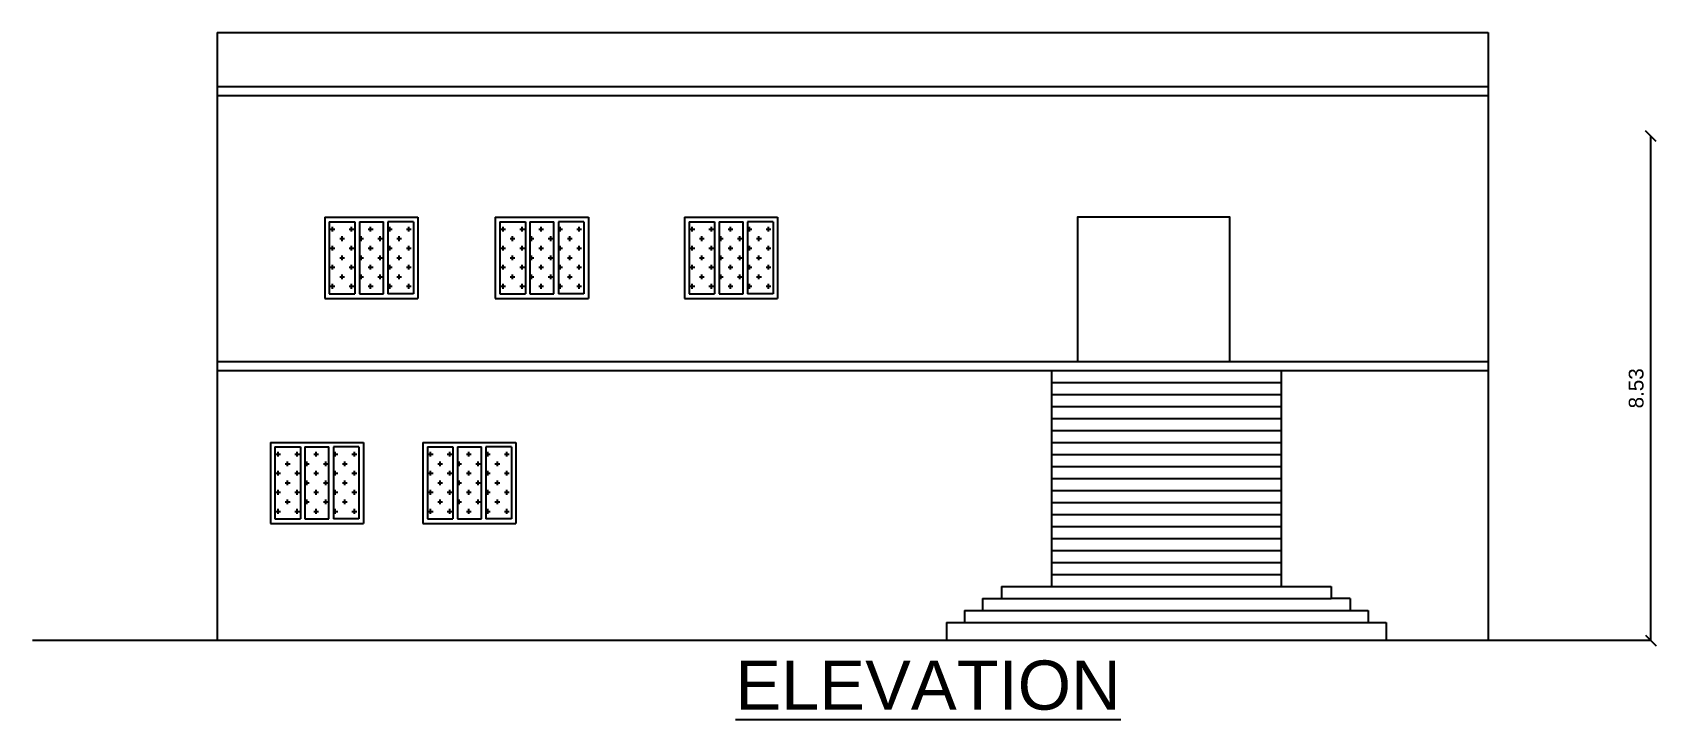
# Model space of a CAD drawing. Header units: metres. Extents: x 0 to 184, y 0 to 104.
# Drawn here: x 0.2 to 27.72, y 70.57 to 82.2 of the extents above; entities that cross this region are included whole.
import ezdxf

# ---------------------------------------------------------------- set-up
doc = ezdxf.new("R2010")
doc.units = ezdxf.units.M
doc.layers.add('BLK_1_HT_OF_BLDG', color=5, linetype='Continuous')
doc.styles.add('Arial', font='arial.ttf')
doc.styles.get("Standard").update_dxf_attribs({"font": 'arial.ttf', "height": 0.35})
doc.dimstyles.new('SAR', dxfattribs={"dimtxt": 0.25, "dimasz": 0.18, "dimexe": 0.18, "dimexo": 0.0625, "dimgap": 0.12, "dimtad": 1, "dimzin": 0, "dimdsep": 46, "dimtxsty": 'Standard', "dimblk": 'OBLIQUE', "dimcen": 0.09, "dimse1": 1, "dimse2": 1, "dimadec": 0, "dimazin": 0, "dimtfac": 1, "dimtofl": 0, "dimtmove": 0, "dimatfit": 3, "dimldrblk": 'OBLIQUE', "dimfxl": 0, "dimtolj": 1, "dimtzin": 0, "dimarcsym": 0})

# ---------------------------------------------------------------- blocks, each defined once
blk = doc.blocks.new('_Oblique')
at = {"color": 0, "linetype": 'ByBlock', "lineweight": -2}
blk.add_line((-0.5, -0.5), (0.5, 0.5), dxfattribs=at)
blk = doc.blocks.new('*D49')
at = {"layer": 'BLK_1_HT_OF_BLDG', "color": 0, "lineweight": -2}
blk.add_line((27.593, 71.912), (27.593, 80.447), dxfattribs=at)
at = {"layer": 'Defpoints', "color": 0}
for p in [(27.593, 80.447), (29.622, 80.447), (28.942, 71.912)]:
    blk.add_point(p, dxfattribs=at)
at = {"layer": 'BLK_1_HT_OF_BLDG', "color": 0, "lineweight": -2, "xscale": 0.18, "yscale": 0.18, "zscale": 0.18}
for p, rotation in [((27.593, 80.447), 90), ((27.593, 71.912), 270)]:
    blk.add_blockref('_Oblique', p, dxfattribs=dict(at, rotation=rotation))
at = {"layer": 'BLK_1_HT_OF_BLDG', "color": 0, "insert": (27.345, 76.18), "char_height": 0.25, "attachment_point": 5, "rotation": 90}
blk.add_mtext('\\A1;8.53', dxfattribs=at)

msp = doc.modelspace()

# ---------------------------------------------------------------- linework, layer by layer
at = {"color": 7, "lineweight": 25}
for p, q in [((3.32751, 82.20351), (3.32751, 71.91231)), ((3.32751, 82.20351), (24.84131, 82.20351)), ((3.32751, 82.20351), (3.32751, 71.91231)), ((24.84131, 82.20351), (24.84131, 71.91231)), ((3.32751, 81.28911), (24.84131, 81.28911)), ((24.84131, 81.36111), (24.84131, 71.91231)), ((3.32751, 81.13671), (24.84131, 81.13671)), ((5.14765, 79.07511), (5.14765, 77.70351)), ((5.14765, 79.07511), (6.72293, 79.07511)), ((5.22385, 78.99891), (5.22385, 77.77971)), ((5.22385, 78.99891), (5.65613, 78.99891)), ((5.65613, 78.99891), (5.65613, 77.77971)), ((5.73233, 78.99891), (6.13825, 78.99891)), ((5.73233, 78.99891), (5.73233, 77.77971)), ((6.13825, 77.77971), (6.13825, 78.99891)), ((6.64673, 78.99891), (6.21445, 78.99891)), ((6.21445, 78.99891), (6.21445, 77.77971)), ((6.64673, 78.99891), (6.64673, 77.77971)), ((6.72293, 79.07511), (6.72293, 77.70351)), ((8.03335, 79.07511), (8.03335, 77.70351)), ((8.03335, 79.07511), (9.60864, 79.07511)), ((8.10955, 78.99891), (8.10955, 77.77971)), ((8.10955, 78.99891), (8.54184, 78.99891)), ((8.54184, 78.99891), (8.54184, 77.77971)), ((8.61804, 78.99891), (9.02395, 78.99891)), ((8.61804, 78.99891), (8.61804, 77.77971)), ((9.02395, 77.77971), (9.02395, 78.99891)), ((9.53244, 78.99891), (9.10015, 78.99891)), ((9.10015, 78.99891), (9.10015, 77.77971)), ((9.53244, 78.99891), (9.53244, 77.77971)), ((9.60864, 79.07511), (9.60864, 77.70351)), ((11.23706, 79.07511), (11.23706, 77.70351)), ((11.23706, 79.07511), (12.81235, 79.07511)), ((11.31326, 78.99891), (11.31326, 77.77971)), ((11.31326, 78.99891), (11.74555, 78.99891)), ((11.74555, 78.99891), (11.74555, 77.77971)), ((11.82175, 78.99891), (12.22766, 78.99891)), ((11.82175, 78.99891), (11.82175, 77.77971)), ((12.22766, 77.77971), (12.22766, 78.99891)), ((12.73615, 78.99891), (12.30386, 78.99891)), ((12.30386, 78.99891), (12.30386, 77.77971)), ((12.73615, 78.99891), (12.73615, 77.77971)), ((12.81235, 79.07511), (12.81235, 77.70351)), ((5.14765, 77.70351), (6.72293, 77.70351)), ((5.22385, 77.77971), (5.65613, 77.77971)), ((5.73233, 77.77971), (6.13825, 77.77971)), ((6.64673, 77.77971), (6.21445, 77.77971)), ((8.03335, 77.70351), (9.60864, 77.70351)), ((8.10955, 77.77971), (8.54184, 77.77971)), ((8.61804, 77.77971), (9.02395, 77.77971)), ((9.53244, 77.77971), (9.10015, 77.77971)), ((11.23706, 77.70351), (12.81235, 77.70351)), ((11.31326, 77.77971), (11.74555, 77.77971)), ((11.82175, 77.77971), (12.22766, 77.77971)), ((12.73615, 77.77971), (12.30386, 77.77971)), ((3.32751, 76.63671), (24.84131, 76.63671)), ((3.32751, 76.48431), (24.84131, 76.48431)), ((17.44991, 76.48431), (17.44991, 72.82671)), ((17.44991, 76.28111), (21.33611, 76.28111)), ((21.33611, 76.48431), (21.33611, 72.82671)), ((17.44991, 76.07791), (21.33611, 76.07791)), ((17.44991, 75.87471), (21.33611, 75.87471)), ((17.44991, 75.67151), (21.33611, 75.67151)), ((17.44991, 75.46831), (21.33611, 75.46831)), ((4.22663, 75.26511), (4.22663, 73.89351)), ((4.22663, 75.26511), (5.80192, 75.26511)), ((4.30283, 75.18891), (4.30283, 73.96971)), ((4.30283, 75.18891), (4.73512, 75.18891)), ((4.73512, 75.18891), (4.73512, 73.96971)), ((4.81132, 75.18891), (5.21723, 75.18891)), ((4.81132, 75.18891), (4.81132, 73.96971)), ((5.21723, 73.96971), (5.21723, 75.18891)), ((5.72572, 75.18891), (5.29343, 75.18891)), ((5.29343, 75.18891), (5.29343, 73.96971)), ((5.72572, 75.18891), (5.72572, 73.96971)), ((5.80192, 75.26511), (5.80192, 73.89351)), ((6.80803, 75.26511), (6.80803, 73.89351)), ((6.80803, 75.26511), (8.38331, 75.26511)), ((6.88423, 75.18891), (6.88423, 73.96971)), ((6.88423, 75.18891), (7.31651, 75.18891)), ((7.31651, 75.18891), (7.31651, 73.96971)), ((7.39271, 75.18891), (7.79863, 75.18891)), ((7.39271, 75.18891), (7.39271, 73.96971)), ((7.79863, 73.96971), (7.79863, 75.18891)), ((8.30711, 75.18891), (7.87483, 75.18891)), ((7.87483, 75.18891), (7.87483, 73.96971)), ((8.30711, 75.18891), (8.30711, 73.96971)), ((8.38331, 75.26511), (8.38331, 73.89351)), ((17.44991, 75.26511), (21.33611, 75.26511)), ((17.44991, 75.06191), (21.33611, 75.06191)), ((17.44991, 74.85871), (21.33611, 74.85871)), ((17.44991, 74.65551), (21.33611, 74.65551)), ((17.44991, 74.45231), (21.33611, 74.45231)), ((17.44991, 74.24911), (21.33611, 74.24911)), ((17.44991, 74.04591), (21.33611, 74.04591)), ((4.22663, 73.89351), (5.80192, 73.89351)), ((4.30283, 73.96971), (4.73512, 73.96971)), ((4.81132, 73.96971), (5.21723, 73.96971)), ((5.72572, 73.96971), (5.29343, 73.96971)), ((6.80803, 73.89351), (8.38331, 73.89351)), ((6.88423, 73.96971), (7.31651, 73.96971)), ((7.39271, 73.96971), (7.79863, 73.96971)), ((8.30711, 73.96971), (7.87483, 73.96971)), ((17.44991, 73.84271), (21.33611, 73.84271)), ((17.44991, 73.63951), (21.33611, 73.63951)), ((17.44991, 73.43631), (21.33611, 73.43631)), ((17.44991, 73.23311), (21.33611, 73.23311)), ((17.44991, 73.02991), (21.33611, 73.02991)), ((16.60208, 72.82671), (22.18394, 72.82671)), ((16.60208, 72.82671), (16.60208, 72.62351)), ((22.18394, 72.82671), (22.18394, 72.62351)), ((15.97732, 72.42031), (22.8087, 72.42031)), ((15.97732, 72.42031), (15.97739, 72.21711)), ((16.28205, 72.62351), (16.60208, 72.62351)), ((16.28205, 72.62351), (16.28212, 72.42031)), ((16.60208, 72.62351), (22.18394, 72.62351)), ((22.50397, 72.62351), (22.18394, 72.62351)), ((22.50397, 72.62351), (22.5039, 72.42031)), ((22.8087, 72.42031), (22.80863, 72.21711)), ((15.67259, 72.21711), (23.11343, 72.21711)), ((15.67259, 72.21711), (15.67269, 71.91231)), ((23.11343, 72.21711), (23.11333, 71.91231)), ((27.5927, 71.91231), (0.2, 71.91231))]:
    msp.add_line(p, q, dxfattribs=at)
at = {"color": 7, "linetype": 'Continuous', "lineweight": 25}
for p, q in [((5.43951, 78.99592), (5.43951, 78.99891)), ((5.76209, 78.99592), (5.76209, 78.99891)), ((6.08467, 78.99592), (6.08467, 78.99891)), ((6.40725, 78.99592), (6.40725, 78.99891)), ((8.32521, 78.99592), (8.32521, 78.99891)), ((8.64779, 78.99592), (8.64779, 78.99891)), ((8.97037, 78.99592), (8.97037, 78.99891)), ((9.29295, 78.99592), (9.29295, 78.99891)), ((11.52892, 78.99592), (11.52892, 78.99891)), ((11.8515, 78.99592), (11.8515, 78.99891)), ((12.17408, 78.99592), (12.17408, 78.99891)), ((12.49666, 78.99592), (12.49666, 78.99891)), ((5.2379, 78.87496), (5.31854, 78.87496)), ((5.27822, 78.83463), (5.27822, 78.91528)), ((5.39919, 78.71367), (5.47983, 78.71367)), ((5.43951, 78.67334), (5.43951, 78.75399)), ((5.56048, 78.87496), (5.64112, 78.87496)), ((5.6008, 78.83463), (5.6008, 78.91528)), ((5.73233, 78.71367), (5.80241, 78.71367)), ((5.76209, 78.67334), (5.76209, 78.75399)), ((5.88306, 78.87496), (5.9637, 78.87496)), ((5.92338, 78.83463), (5.92338, 78.91528)), ((6.04435, 78.71367), (6.12499, 78.71367)), ((6.08467, 78.67334), (6.08467, 78.75399)), ((6.21445, 78.87496), (6.28628, 78.87496)), ((6.24596, 78.83463), (6.24596, 78.91528)), ((6.36693, 78.71367), (6.44757, 78.71367)), ((6.40725, 78.67334), (6.40725, 78.75399)), ((6.52822, 78.87496), (6.60886, 78.87496)), ((6.56854, 78.83463), (6.56854, 78.91528)), ((8.1236, 78.87496), (8.20424, 78.87496)), ((8.16392, 78.83463), (8.16392, 78.91528)), ((8.28489, 78.71367), (8.36553, 78.71367)), ((8.32521, 78.67334), (8.32521, 78.75399)), ((8.44618, 78.87496), (8.52682, 78.87496)), ((8.4865, 78.83463), (8.4865, 78.91528)), ((8.61804, 78.71367), (8.68811, 78.71367)), ((8.64779, 78.67334), (8.64779, 78.75399)), ((8.76876, 78.87496), (8.8494, 78.87496)), ((8.80908, 78.83463), (8.80908, 78.91528)), ((8.93005, 78.71367), (9.01069, 78.71367)), ((8.97037, 78.67334), (8.97037, 78.75399)), ((9.10015, 78.87496), (9.17198, 78.87496)), ((9.13166, 78.83463), (9.13166, 78.91528)), ((9.25263, 78.71367), (9.33327, 78.71367)), ((9.29295, 78.67334), (9.29295, 78.75399)), ((9.41392, 78.87496), (9.49456, 78.87496)), ((9.45424, 78.83463), (9.45424, 78.91528)), ((11.32731, 78.87496), (11.40795, 78.87496)), ((11.36763, 78.83463), (11.36763, 78.91528)), ((11.4886, 78.71367), (11.56924, 78.71367)), ((11.52892, 78.67334), (11.52892, 78.75399)), ((11.64989, 78.87496), (11.73053, 78.87496)), ((11.69021, 78.83463), (11.69021, 78.91528)), ((11.82175, 78.71367), (11.89182, 78.71367)), ((11.8515, 78.67334), (11.8515, 78.75399)), ((11.97247, 78.87496), (12.05311, 78.87496)), ((12.01279, 78.83463), (12.01279, 78.91528)), ((12.13376, 78.71367), (12.2144, 78.71367)), ((12.17408, 78.67334), (12.17408, 78.75399)), ((12.30386, 78.87496), (12.37569, 78.87496)), ((12.33537, 78.83463), (12.33537, 78.91528)), ((12.45634, 78.71367), (12.53698, 78.71367)), ((12.49666, 78.67334), (12.49666, 78.75399)), ((12.61763, 78.87496), (12.69827, 78.87496)), ((12.65795, 78.83463), (12.65795, 78.91528)), ((5.2379, 78.55238), (5.31854, 78.55238)), ((5.27822, 78.51205), (5.27822, 78.5927)), ((5.56048, 78.55238), (5.64112, 78.55238)), ((5.6008, 78.51205), (5.6008, 78.5927)), ((5.88306, 78.55238), (5.9637, 78.55238)), ((5.92338, 78.51205), (5.92338, 78.5927)), ((6.21445, 78.55238), (6.28628, 78.55238)), ((6.24596, 78.51205), (6.24596, 78.5927)), ((6.52822, 78.55238), (6.60886, 78.55238)), ((6.56854, 78.51205), (6.56854, 78.5927)), ((8.1236, 78.55238), (8.20424, 78.55238)), ((8.16392, 78.51205), (8.16392, 78.5927)), ((8.44618, 78.55238), (8.52682, 78.55238)), ((8.4865, 78.51205), (8.4865, 78.5927)), ((8.76876, 78.55238), (8.8494, 78.55238)), ((8.80908, 78.51205), (8.80908, 78.5927)), ((9.10015, 78.55238), (9.17198, 78.55238)), ((9.13166, 78.51205), (9.13166, 78.5927)), ((9.41392, 78.55238), (9.49456, 78.55238)), ((9.45424, 78.51205), (9.45424, 78.5927)), ((11.32731, 78.55238), (11.40795, 78.55238)), ((11.36763, 78.51205), (11.36763, 78.5927)), ((11.64989, 78.55238), (11.73053, 78.55238)), ((11.69021, 78.51205), (11.69021, 78.5927)), ((11.97247, 78.55238), (12.05311, 78.55238)), ((12.01279, 78.51205), (12.01279, 78.5927)), ((12.30386, 78.55238), (12.37569, 78.55238)), ((12.33537, 78.51205), (12.33537, 78.5927)), ((12.61763, 78.55238), (12.69827, 78.55238)), ((12.65795, 78.51205), (12.65795, 78.5927)), ((5.2379, 78.2298), (5.31854, 78.2298)), ((5.27822, 78.18947), (5.27822, 78.27012)), ((5.39919, 78.39109), (5.47983, 78.39109)), ((5.43951, 78.35076), (5.43951, 78.43141)), ((5.56048, 78.2298), (5.64112, 78.2298)), ((5.6008, 78.18947), (5.6008, 78.27012)), ((5.73233, 78.39109), (5.80241, 78.39109)), ((5.76209, 78.35076), (5.76209, 78.43141)), ((5.88306, 78.2298), (5.9637, 78.2298)), ((5.92338, 78.18947), (5.92338, 78.27012)), ((6.04435, 78.39109), (6.12499, 78.39109)), ((6.08467, 78.35076), (6.08467, 78.43141)), ((6.21445, 78.2298), (6.28628, 78.2298)), ((6.24596, 78.18947), (6.24596, 78.27012)), ((6.36693, 78.39109), (6.44757, 78.39109)), ((6.40725, 78.35076), (6.40725, 78.43141)), ((6.52822, 78.2298), (6.60886, 78.2298)), ((6.56854, 78.18947), (6.56854, 78.27012)), ((8.1236, 78.2298), (8.20424, 78.2298)), ((8.16392, 78.18947), (8.16392, 78.27012)), ((8.28489, 78.39109), (8.36553, 78.39109)), ((8.32521, 78.35076), (8.32521, 78.43141)), ((8.44618, 78.2298), (8.52682, 78.2298)), ((8.4865, 78.18947), (8.4865, 78.27012)), ((8.61804, 78.39109), (8.68811, 78.39109)), ((8.64779, 78.35076), (8.64779, 78.43141)), ((8.76876, 78.2298), (8.8494, 78.2298)), ((8.80908, 78.18947), (8.80908, 78.27012)), ((8.93005, 78.39109), (9.01069, 78.39109)), ((8.97037, 78.35076), (8.97037, 78.43141)), ((9.10015, 78.2298), (9.17198, 78.2298)), ((9.13166, 78.18947), (9.13166, 78.27012)), ((9.25263, 78.39109), (9.33327, 78.39109)), ((9.29295, 78.35076), (9.29295, 78.43141)), ((9.41392, 78.2298), (9.49456, 78.2298)), ((9.45424, 78.18947), (9.45424, 78.27012)), ((11.32731, 78.2298), (11.40795, 78.2298)), ((11.36763, 78.18947), (11.36763, 78.27012)), ((11.4886, 78.39109), (11.56924, 78.39109)), ((11.52892, 78.35076), (11.52892, 78.43141)), ((11.64989, 78.2298), (11.73053, 78.2298)), ((11.69021, 78.18947), (11.69021, 78.27012)), ((11.82175, 78.39109), (11.89182, 78.39109)), ((11.8515, 78.35076), (11.8515, 78.43141)), ((11.97247, 78.2298), (12.05311, 78.2298)), ((12.01279, 78.18947), (12.01279, 78.27012)), ((12.13376, 78.39109), (12.2144, 78.39109)), ((12.17408, 78.35076), (12.17408, 78.43141)), ((12.30386, 78.2298), (12.37569, 78.2298)), ((12.33537, 78.18947), (12.33537, 78.27012)), ((12.45634, 78.39109), (12.53698, 78.39109)), ((12.49666, 78.35076), (12.49666, 78.43141)), ((12.61763, 78.2298), (12.69827, 78.2298)), ((12.65795, 78.18947), (12.65795, 78.27012)), ((5.2379, 77.90722), (5.31854, 77.90722)), ((5.27822, 77.86689), (5.27822, 77.94754)), ((5.39919, 78.06851), (5.47983, 78.06851)), ((5.43951, 78.02818), (5.43951, 78.10883)), ((5.56048, 77.90722), (5.64112, 77.90722)), ((5.6008, 77.86689), (5.6008, 77.94754)), ((5.73233, 78.06851), (5.80241, 78.06851)), ((5.76209, 78.02818), (5.76209, 78.10883)), ((5.88306, 77.90722), (5.9637, 77.90722)), ((5.92338, 77.86689), (5.92338, 77.94754)), ((6.04435, 78.06851), (6.12499, 78.06851)), ((6.08467, 78.02818), (6.08467, 78.10883)), ((6.21445, 77.90722), (6.28628, 77.90722)), ((6.24596, 77.86689), (6.24596, 77.94754)), ((6.36693, 78.06851), (6.44757, 78.06851)), ((6.40725, 78.02818), (6.40725, 78.10883)), ((6.52822, 77.90722), (6.60886, 77.90722)), ((6.56854, 77.86689), (6.56854, 77.94754)), ((8.1236, 77.90722), (8.20424, 77.90722)), ((8.16392, 77.86689), (8.16392, 77.94754)), ((8.28489, 78.06851), (8.36553, 78.06851)), ((8.32521, 78.02818), (8.32521, 78.10883)), ((8.44618, 77.90722), (8.52682, 77.90722)), ((8.4865, 77.86689), (8.4865, 77.94754)), ((8.61804, 78.06851), (8.68811, 78.06851)), ((8.64779, 78.02818), (8.64779, 78.10883)), ((8.76876, 77.90722), (8.8494, 77.90722)), ((8.80908, 77.86689), (8.80908, 77.94754)), ((8.93005, 78.06851), (9.01069, 78.06851)), ((8.97037, 78.02818), (8.97037, 78.10883)), ((9.10015, 77.90722), (9.17198, 77.90722)), ((9.13166, 77.86689), (9.13166, 77.94754)), ((9.25263, 78.06851), (9.33327, 78.06851)), ((9.29295, 78.02818), (9.29295, 78.10883)), ((9.41392, 77.90722), (9.49456, 77.90722)), ((9.45424, 77.86689), (9.45424, 77.94754)), ((11.32731, 77.90722), (11.40795, 77.90722)), ((11.36763, 77.86689), (11.36763, 77.94754)), ((11.4886, 78.06851), (11.56924, 78.06851)), ((11.52892, 78.02818), (11.52892, 78.10883)), ((11.64989, 77.90722), (11.73053, 77.90722)), ((11.69021, 77.86689), (11.69021, 77.94754)), ((11.82175, 78.06851), (11.89182, 78.06851)), ((11.8515, 78.02818), (11.8515, 78.10883)), ((11.97247, 77.90722), (12.05311, 77.90722)), ((12.01279, 77.86689), (12.01279, 77.94754)), ((12.13376, 78.06851), (12.2144, 78.06851)), ((12.17408, 78.02818), (12.17408, 78.10883)), ((12.30386, 77.90722), (12.37569, 77.90722)), ((12.33537, 77.86689), (12.33537, 77.94754)), ((12.45634, 78.06851), (12.53698, 78.06851)), ((12.49666, 78.02818), (12.49666, 78.10883)), ((12.61763, 77.90722), (12.69827, 77.90722)), ((12.65795, 77.86689), (12.65795, 77.94754)), ((5.43951, 77.77971), (5.43951, 77.78625)), ((5.76209, 77.77971), (5.76209, 77.78625)), ((6.08467, 77.77971), (6.08467, 77.78625)), ((6.40725, 77.77971), (6.40725, 77.78625)), ((8.32521, 77.77971), (8.32521, 77.78625)), ((8.64779, 77.77971), (8.64779, 77.78625)), ((8.97037, 77.77971), (8.97037, 77.78625)), ((9.29295, 77.77971), (9.29295, 77.78625)), ((11.52892, 77.77971), (11.52892, 77.78625)), ((11.8515, 77.77971), (11.8515, 77.78625)), ((12.17408, 77.77971), (12.17408, 77.78625)), ((12.49666, 77.77971), (12.49666, 77.78625)), ((4.51849, 75.18592), (4.51849, 75.18891)), ((4.84107, 75.18592), (4.84107, 75.18891)), ((5.16365, 75.18592), (5.16365, 75.18891)), ((5.48623, 75.18592), (5.48623, 75.18891)), ((7.09988, 75.18592), (7.09988, 75.18891)), ((7.42246, 75.18592), (7.42246, 75.18891)), ((7.74504, 75.18592), (7.74504, 75.18891)), ((8.06762, 75.18592), (8.06762, 75.18891)), ((4.31688, 75.06496), (4.39752, 75.06496)), ((4.3572, 75.02463), (4.3572, 75.10528)), ((4.47817, 74.90367), (4.55881, 74.90367)), ((4.51849, 74.86334), (4.51849, 74.94399)), ((4.63946, 75.06496), (4.7201, 75.06496)), ((4.67978, 75.02463), (4.67978, 75.10528)), ((4.81132, 74.90367), (4.88139, 74.90367)), ((4.84107, 74.86334), (4.84107, 74.94399)), ((4.96204, 75.06496), (5.04268, 75.06496)), ((5.00236, 75.02463), (5.00236, 75.10528)), ((5.12333, 74.90367), (5.20397, 74.90367)), ((5.16365, 74.86334), (5.16365, 74.94399)), ((5.29343, 75.06496), (5.36526, 75.06496)), ((5.32494, 75.02463), (5.32494, 75.10528)), ((5.44591, 74.90367), (5.52655, 74.90367)), ((5.48623, 74.86334), (5.48623, 74.94399)), ((5.6072, 75.06496), (5.68784, 75.06496)), ((5.64752, 75.02463), (5.64752, 75.10528)), ((6.89827, 75.06496), (6.97892, 75.06496)), ((6.93859, 75.02463), (6.93859, 75.10528)), ((7.05956, 74.90367), (7.14021, 74.90367)), ((7.09988, 74.86334), (7.09988, 74.94399)), ((7.22085, 75.06496), (7.3015, 75.06496)), ((7.26117, 75.02463), (7.26117, 75.10528)), ((7.39271, 74.90367), (7.46279, 74.90367)), ((7.42246, 74.86334), (7.42246, 74.94399)), ((7.54343, 75.06496), (7.62408, 75.06496)), ((7.58375, 75.02463), (7.58375, 75.10528)), ((7.70472, 74.90367), (7.78537, 74.90367)), ((7.74504, 74.86334), (7.74504, 74.94399)), ((7.87483, 75.06496), (7.94666, 75.06496)), ((7.90633, 75.02463), (7.90633, 75.10528)), ((8.0273, 74.90367), (8.10795, 74.90367)), ((8.06762, 74.86334), (8.06762, 74.94399)), ((8.18859, 75.06496), (8.26924, 75.06496)), ((8.22891, 75.02463), (8.22891, 75.10528)), ((4.31688, 74.74238), (4.39752, 74.74238)), ((4.3572, 74.70205), (4.3572, 74.7827)), ((4.51849, 74.54076), (4.51849, 74.62141)), ((4.63946, 74.74238), (4.7201, 74.74238)), ((4.67978, 74.70205), (4.67978, 74.7827)), ((4.84107, 74.54076), (4.84107, 74.62141)), ((4.96204, 74.74238), (5.04268, 74.74238)), ((5.00236, 74.70205), (5.00236, 74.7827)), ((5.16365, 74.54076), (5.16365, 74.62141)), ((5.29343, 74.74238), (5.36526, 74.74238)), ((5.32494, 74.70205), (5.32494, 74.7827)), ((5.48623, 74.54076), (5.48623, 74.62141)), ((5.6072, 74.74238), (5.68784, 74.74238)), ((5.64752, 74.70205), (5.64752, 74.7827)), ((6.89827, 74.74238), (6.97892, 74.74238)), ((6.93859, 74.70205), (6.93859, 74.7827)), ((7.09988, 74.54076), (7.09988, 74.62141)), ((7.22085, 74.74238), (7.3015, 74.74238)), ((7.26117, 74.70205), (7.26117, 74.7827)), ((7.42246, 74.54076), (7.42246, 74.62141)), ((7.54343, 74.74238), (7.62408, 74.74238)), ((7.58375, 74.70205), (7.58375, 74.7827)), ((7.74504, 74.54076), (7.74504, 74.62141)), ((7.87483, 74.74238), (7.94666, 74.74238)), ((7.90633, 74.70205), (7.90633, 74.7827)), ((8.06762, 74.54076), (8.06762, 74.62141)), ((8.18859, 74.74238), (8.26924, 74.74238)), ((8.22891, 74.70205), (8.22891, 74.7827)), ((4.31688, 74.4198), (4.39752, 74.4198)), ((4.3572, 74.37947), (4.3572, 74.46012)), ((4.47817, 74.58109), (4.55881, 74.58109)), ((4.63946, 74.4198), (4.7201, 74.4198)), ((4.67978, 74.37947), (4.67978, 74.46012)), ((4.81132, 74.58109), (4.88139, 74.58109)), ((4.96204, 74.4198), (5.04268, 74.4198)), ((5.00236, 74.37947), (5.00236, 74.46012)), ((5.12333, 74.58109), (5.20397, 74.58109)), ((5.29343, 74.4198), (5.36526, 74.4198)), ((5.32494, 74.37947), (5.32494, 74.46012)), ((5.44591, 74.58109), (5.52655, 74.58109)), ((5.6072, 74.4198), (5.68784, 74.4198)), ((5.64752, 74.37947), (5.64752, 74.46012)), ((6.89827, 74.4198), (6.97892, 74.4198)), ((6.93859, 74.37947), (6.93859, 74.46012)), ((7.05956, 74.58109), (7.14021, 74.58109)), ((7.22085, 74.4198), (7.3015, 74.4198)), ((7.26117, 74.37947), (7.26117, 74.46012)), ((7.39271, 74.58109), (7.46279, 74.58109)), ((7.54343, 74.4198), (7.62408, 74.4198)), ((7.58375, 74.37947), (7.58375, 74.46012)), ((7.70472, 74.58109), (7.78537, 74.58109)), ((7.87483, 74.4198), (7.94666, 74.4198)), ((7.90633, 74.37947), (7.90633, 74.46012)), ((8.0273, 74.58109), (8.10795, 74.58109)), ((8.18859, 74.4198), (8.26924, 74.4198)), ((8.22891, 74.37947), (8.22891, 74.46012)), ((4.31688, 74.09722), (4.39752, 74.09722)), ((4.3572, 74.05689), (4.3572, 74.13754)), ((4.47817, 74.25851), (4.55881, 74.25851)), ((4.51849, 74.21818), (4.51849, 74.29883)), ((4.63946, 74.09722), (4.7201, 74.09722)), ((4.67978, 74.05689), (4.67978, 74.13754)), ((4.81132, 74.25851), (4.88139, 74.25851)), ((4.84107, 74.21818), (4.84107, 74.29883)), ((4.96204, 74.09722), (5.04268, 74.09722)), ((5.00236, 74.05689), (5.00236, 74.13754)), ((5.12333, 74.25851), (5.20397, 74.25851)), ((5.16365, 74.21818), (5.16365, 74.29883)), ((5.29343, 74.09722), (5.36526, 74.09722)), ((5.32494, 74.05689), (5.32494, 74.13754)), ((5.44591, 74.25851), (5.52655, 74.25851)), ((5.48623, 74.21818), (5.48623, 74.29883)), ((5.6072, 74.09722), (5.68784, 74.09722)), ((5.64752, 74.05689), (5.64752, 74.13754)), ((6.89827, 74.09722), (6.97892, 74.09722)), ((6.93859, 74.05689), (6.93859, 74.13754)), ((7.05956, 74.25851), (7.14021, 74.25851)), ((7.09988, 74.21818), (7.09988, 74.29883)), ((7.22085, 74.09722), (7.3015, 74.09722)), ((7.26117, 74.05689), (7.26117, 74.13754)), ((7.39271, 74.25851), (7.46279, 74.25851)), ((7.42246, 74.21818), (7.42246, 74.29883)), ((7.54343, 74.09722), (7.62408, 74.09722)), ((7.58375, 74.05689), (7.58375, 74.13754)), ((7.70472, 74.25851), (7.78537, 74.25851)), ((7.74504, 74.21818), (7.74504, 74.29883)), ((7.87483, 74.09722), (7.94666, 74.09722)), ((7.90633, 74.05689), (7.90633, 74.13754)), ((8.0273, 74.25851), (8.10795, 74.25851)), ((8.06762, 74.21818), (8.06762, 74.29883)), ((8.18859, 74.09722), (8.26924, 74.09722)), ((8.22891, 74.05689), (8.22891, 74.13754)), ((4.51849, 73.96971), (4.51849, 73.97625)), ((4.84107, 73.96971), (4.84107, 73.97625)), ((5.16365, 73.96971), (5.16365, 73.97625)), ((5.48623, 73.96971), (5.48623, 73.97625)), ((7.09988, 73.96971), (7.09988, 73.97625)), ((7.42246, 73.96971), (7.42246, 73.97625)), ((7.74504, 73.96971), (7.74504, 73.97625)), ((8.06762, 73.96971), (8.06762, 73.97625))]:
    msp.add_line(p, q, dxfattribs=at)
msp.add_lwpolyline([(17.88547, 76.63671), (20.46556, 76.63671), (20.46556, 79.07511), (17.88547, 79.07511)], close=True)

# ---------------------------------------------------------------- texts
at = {"color": 7, "lineweight": 25, "style": 'Arial'}
msp.add_text('%%UELEVATION', height=0.8319389, dxfattribs=at).set_placement((12.09631, 70.74031))

# ---------------------------------------------------------------- dimensions: what is measured, and where the dimension line sits
at = {"layer": 'BLK_1_HT_OF_BLDG', "color": 5}
dim = msp.add_linear_dim(base=(27.5927, 80.44671), p1=(28.9425, 71.91231), p2=(29.62238, 80.44671), angle=90, dimstyle='SAR', override={"dimpost": '\\X'}, dxfattribs=at)
dim.commit()
dim.dimension.update_dxf_attribs({"geometry": '*D49', "text_midpoint": (27.34497, 76.17951)})

doc.saveas('drawing.dxf')
